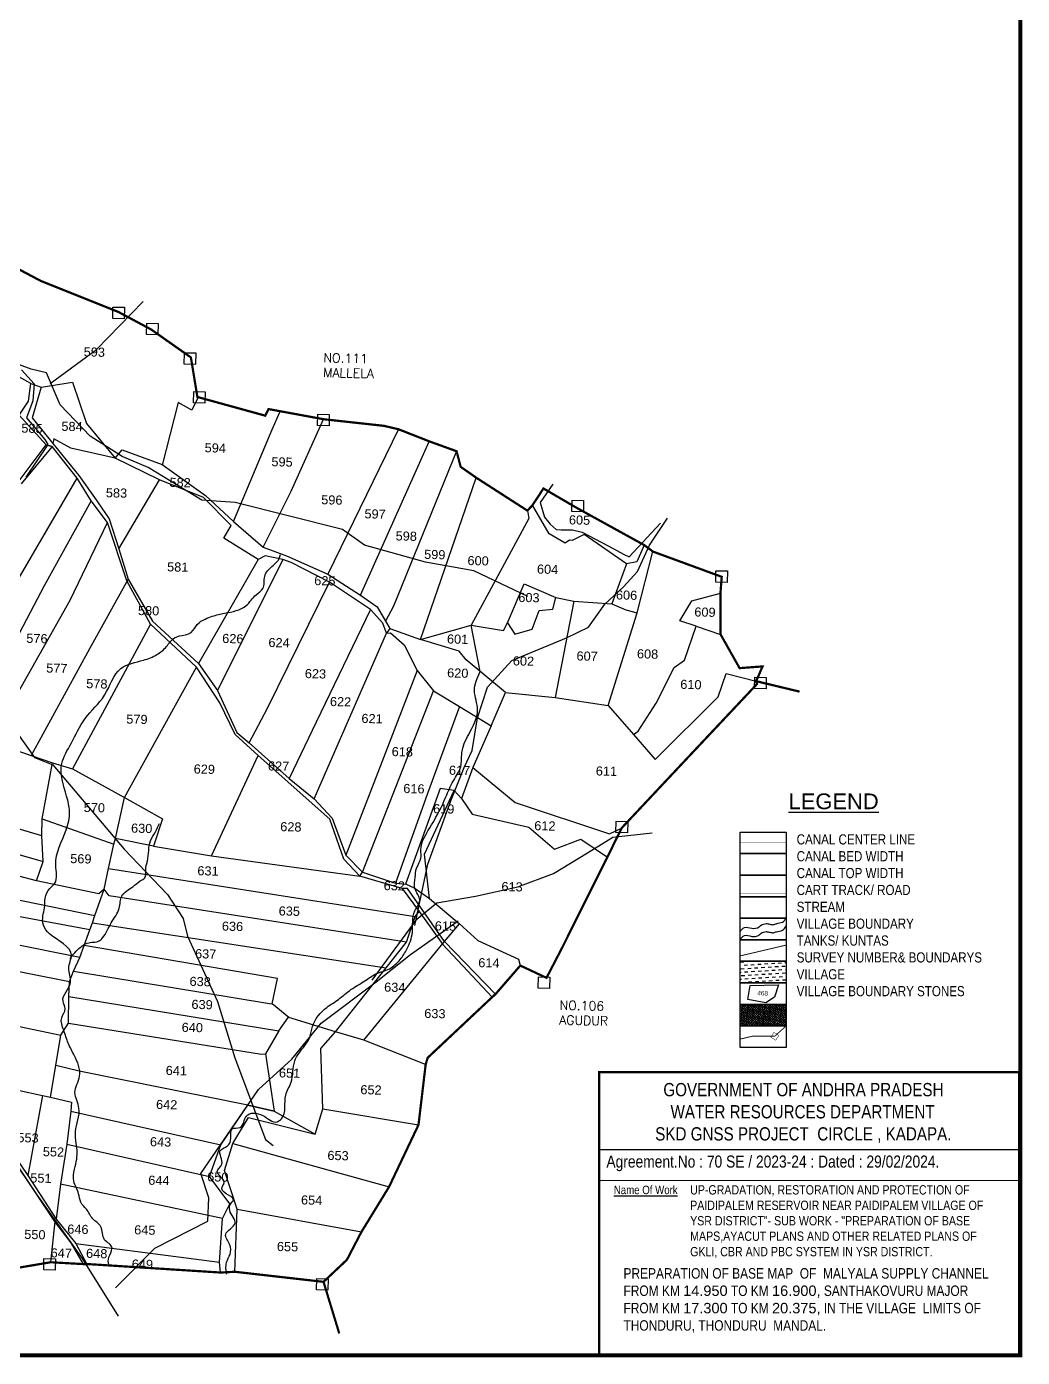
# Model space of a CAD drawing. Header units: inches. Extents: x 204541 to 241319, y 1610159 to 1619241.
# Drawn here: x 207501 to 209737, y 1610477 to 1613464 of the extents above; entities that cross this region are included whole.
import ezdxf
from ezdxf.enums import TextEntityAlignment as Align

# ---------------------------------------------------------------- set-up
doc = ezdxf.new("R2010")
doc.units = ezdxf.units.IN
doc.header["$LTSCALE"] = 15
doc.header["$MEASUREMENT"] = 0
doc.linetypes.add('ACAD_ISO02W100', pattern=[15, 12, -3])
doc.linetypes.add('HIDDEN2', pattern=[0.1875, 0.125, -0.0625])
for name, color, linetype in [('CANAL1', 7, 'Continuous'), ('FRAME 025', 7, 'Continuous'), ('PAPER SIZE', 5, 'Continuous'), ('PLOT', 7, 'Continuous'), ('PLOT NO', 7, 'Continuous'), ('ROAD', 1, 'Continuous'), ('STREAM', 4, 'Continuous'), ('TABLE', 7, 'Continuous'), ('tank', 4, 'Continuous'), ('TEXT', 1, 'Continuous'), ('TITLEBLOCK', 7, 'Continuous'), ('VILLAGE', 7, 'Continuous'), ('VILLAGE BOUNDARY', 5, 'Continuous'), ('VILLAGE BOUNDARY STONES', 1, 'Continuous'), ('VILLAGE BOUNDRY', 5, 'Continuous'), ('VILLAGE STONES', 240, 'Continuous')]:
    doc.layers.add(name, color=color, linetype=linetype)
doc.styles.add('A', font='arial.ttf')
doc.styles.add('ARIALN', font='ARIALN.TTF')
doc.styles.add('section', font='romant.shx', dxfattribs={"height": 2})
doc.styles.get("Standard").update_dxf_attribs({"font": 'arial.ttf'})

msp = doc.modelspace()

# ---------------------------------------------------------------- hatches: boundary and pattern name
at = {"layer": 'tank'}
h = msp.add_hatch(dxfattribs=at)
h.set_pattern_fill('DASH', color=256, scale=61.399378, angle=3.5405, style=0)
h.set_pattern_definition([(3.5405362, (-181654.868, 753765.195), (7.18631109, 8.13423605), [7.67492225, -7.67492225])])
h.paths.add_polyline_path([(209103.2, 1611365.8), (209206.3, 1611365.8), (209206.3, 1611317.5), (209103.2, 1611317.5)])
at = {"layer": 'VILLAGE', "linetype": 'Continuous'}
h = msp.add_hatch(dxfattribs=at)
h.set_pattern_fill('SACNCR', color=256, scale=41.239905, angle=1.5303, style=0)
h.set_pattern_definition([(46.53031993, (-181654.868, 753765.195), (-2.805880153, 2.659860304), []), (46.53031993, (-181652.1353, 753765.268), (-2.805880153, 2.659860304), [0, -3.866241103])])
h.paths.add_polyline_path([(209103.2, 1611269.1), (209206.3, 1611269.1), (209206.3, 1611220.8), (209103.2, 1611220.8)])

# ---------------------------------------------------------------- linework, layer by layer
at = {"layer": 'CANAL1', "color": 1, "linetype": 'HIDDEN2', "ltscale": 100, "const_width": 0.505}
msp.add_lwpolyline([(209103.2, 1611631.7), (209206.3, 1611631.7)], dxfattribs=at)
at = {"layer": 'CANAL1', "color": 5, "ltscale": 100, "const_width": 0.505}
for points in [[(209206.3, 1611590.9), (209103.2, 1611590.9)], [(209206.3, 1611575.8), (209103.2, 1611575.8)]]:
    msp.add_lwpolyline(points, dxfattribs=at)
at = {"layer": 'CANAL1', "color": 1, "ltscale": 100, "const_width": 0.505}
for points in [[(209206.3, 1611552.7), (209103.2, 1611552.7)], [(209206.3, 1611517.3), (209103.2, 1611517.3)]]:
    msp.add_lwpolyline(points, dxfattribs=at)
at = {"layer": 'FRAME 025', "lineweight": -3}
for points, elevation in [([(208789.4, 1610943.3), (209732.6, 1610943.3)], 4.8), ([(208789.4, 1610874), (209731.2, 1610874.7)], 8.3), ([(208789.2, 1610481.8), (209732.2, 1610481.2)], 4.6)]:
    msp.add_lwpolyline(points, dxfattribs=dict(at, elevation=elevation))
at = {"layer": 'PAPER SIZE', "color": 5, "const_width": 5.62, "elevation": 4.6}
msp.add_lwpolyline([(209729.4, 1610481.2), (208786.4, 1610481.2), (208786.4, 1611117), (209729.4, 1611117)], close=True, dxfattribs=at)
at = {"layer": 'PLOT'}
for points in [[(207438.4, 1612384), (207544.8, 1612525), (207484, 1612591.6), (207505.1, 1612623.1), (207510.4, 1612662.6), (207457, 1612692.7)], [(207510.4, 1612662.6), (207533.6, 1612654.5), (207513.3, 1612585.3), (207559.8, 1612527.7), (207618.2, 1612456.1), (207653.5, 1612406.7), (207686.8, 1612358.6), (207707.8, 1612291.6), (207728.9, 1612223.4), (207783.8, 1612129.2), (207887.1, 1612034.3), (207929.4, 1611973.6), (207972.8, 1611879.1), (208000.9, 1611855.8), (208090.6, 1611776.1), (208146.7, 1611730.3), (208186.8, 1611686.7), (208217.7, 1611603.6), (208255.1, 1611565.8), (208329.1, 1611541.2), (208353.2, 1611539), (208371.2, 1611530.3), (208405.4, 1611506.9), (208473.1, 1611449.7), (208514.3, 1611412.2), (208605.4, 1611370.5), (208609.5, 1611356.2)], [(207533.6, 1612654.5), (207604.1, 1612665.3), (207635.4, 1612572.7), (207699.9, 1612494.9), (207715.5, 1612513.4), (207805.2, 1612480.5), (207902.4, 1612411.6), (207965.9, 1612352.7), (208032, 1612295.3), (208084.8, 1612275.7), (208177.3, 1612234.9), (208250.6, 1612187.4), (208288.4, 1612161.6), (208307.2, 1612128.9), (208316.3, 1612112.5), (208309.2, 1612102.4), (208317.7, 1612103.2), (208349.1, 1612076.3), (208378.1, 1612018.8), (208414.8, 1611972.9), (208472.7, 1611937.5), (208543.7, 1611894.1), (208503.2, 1611800.9), (208477.1, 1611731.4), (208460.9, 1611749.3), (208429.9, 1611753.4), (208351.7, 1611539.2)], [(207885.6, 1612630.3), (207872.4, 1612602.6), (207841, 1612619.7), (207805.4, 1612479.4)], [(207965.9, 1612352.7), (208052.1, 1612559.6), (208069.7, 1612598.4)], [(208032, 1612295.3), (208094.7, 1612421.3), (208168, 1612582.4)], [(208309.2, 1612102.4), (208301.1, 1612124.4), (208273.5, 1612155.3), (208181.4, 1612216.4), (208095.2, 1612261.2), (208076.4, 1612267.9), (208036.3, 1612275.6), (208021, 1612267.7), (207943.7, 1612315.1), (207960.3, 1612344.2), (207898.5, 1612407.1), (207799.2, 1612446.2), (207699.9, 1612494.9), (207600.6, 1612517.6), (207562.3, 1612538.1), (207559.8, 1612527.7)], [(208336.3, 1612559.8), (208177.3, 1612234.9)], [(208553.8, 1611292), (208439.1, 1611410.1), (208356.3, 1611529.5), (208344.2, 1611528.9), (208249.5, 1611556.6), (208213, 1611594.7), (208181.6, 1611684.9), (208020.6, 1611827.6), (207969, 1611874.6), (207935.2, 1611946), (207882.5, 1612025.7), (207779, 1612122.8), (207726.1, 1612219.6), (207682.5, 1612350.9), (207646.3, 1612399.5), (207614.3, 1612450.1), (207558.6, 1612521.4), (207544.8, 1612525), (207558.6, 1612521.4), (207489.2, 1612437.4)], [(208250.6, 1612187.4), (208405.1, 1612532.8)], [(208466.4, 1612510.6), (208325.1, 1612163.1), (208307.2, 1612128.9)], [(207307.2, 1611900.8), (207407.6, 1612095.2), (207614.3, 1612450.1), (207614.3, 1612450.1)], [(208385.3, 1612088), (208510.7, 1612451.1)], [(207707.8, 1612291.6), (207799.2, 1612446.2)], [(207646.3, 1612399.5), (207540.3, 1612208.6), (207461, 1612057.2), (207371.2, 1611873.7)], [(208848, 1612258), (208752.8, 1612323.4), (208726, 1612310.5), (208720, 1612311.1), (208710, 1612303.9), (208674.3, 1612325.2), (208637, 1612389.8), (208625.5, 1612377.2), (208628.5, 1612359.9), (208558.7, 1612231.3), (208499.1, 1612119.9)], [(207419.2, 1611858.8), (207598.7, 1612176.6), (207682.5, 1612350.9)], [(208887.6, 1612300), (208870.9, 1612262.5), (208848, 1612258), (208815.2, 1612168)], [(208316.3, 1612112.5), (208385.3, 1612088), (208499.1, 1612119.9), (208571.4, 1612108.5), (208580.8, 1612125.4), (208597, 1612099.9), (208636, 1612111.4), (208652.1, 1612153.3), (208682.7, 1612156), (208689.4, 1612182.6), (208729.4, 1612174), (208815.2, 1612168), (208846.1, 1612154.5), (208872.1, 1612148.2), (208907.2, 1612285.4)], [(208021, 1612267.7), (207887.1, 1612034.3)], [(208076.4, 1612267.9), (207929.4, 1611973.6)], [(207728.9, 1612223.4), (207642.4, 1612067.4), (207511, 1611827.6)], [(208000.9, 1611855.8), (208041.8, 1611933.9), (208181.4, 1612216.4)], [(208580.8, 1612125.4), (208618, 1612212.7), (208689.4, 1612182.6)], [(209004.2, 1612117.9), (208967.3, 1612129.9), (208994.9, 1612175.1), (209058.8, 1612191.8)], [(208273.5, 1612155.3), (208150.9, 1611902.6), (208090.6, 1611776.1)], [(208729.4, 1612174), (208687.5, 1611957.6)], [(207779, 1612122.8), (207603.8, 1611797.5)], [(208519.5, 1612016.1), (208499.1, 1612119.9)], [(208807, 1611940), (208872.1, 1612148.2)], [(208146.7, 1611730.3), (208309.2, 1612102.4)], [(208863.3, 1611874.8), (208874.1, 1611882.6), (208914.6, 1611944.8), (208955.1, 1612025.2), (208978.2, 1612041.9), (209004.2, 1612117.9), (209059.1, 1612099.5)], [(208576.2, 1611968.9), (208487.9, 1612042.4), (208471.9, 1612061.8), (208385.3, 1612088)], [(207555, 1611060.9), (207566.6, 1611131.7), (207577.6, 1611200.3), (207595.5, 1611227.1), (207595.6, 1611286.9), (207597.7, 1611320.6), (207606.7, 1611343.4), (207620.4, 1611374.3), (207630.2, 1611400.9), (207643, 1611436.4), (207649.2, 1611451.8), (207654.2, 1611468.9), (207675.1, 1611527.9), (207684.9, 1611573.8), (207696.6, 1611628.4), (207700.5, 1611641.6), (207720.5, 1611733.7), (207882.5, 1612025.7)], [(208378.1, 1612018.8), (208298.3, 1611813), (208217.7, 1611603.6)], [(208543.7, 1611894.1), (208576.2, 1611968.9), (208687.5, 1611957.6), (208807, 1611940), (208863.3, 1611874.8), (208912.4, 1611818.6), (209053.8, 1611959.3), (209071.4, 1612011.6), (209139, 1611994.5)], [(208249.5, 1611556.6), (208255.1, 1611565.8), (208414.8, 1611972.9)], [(207245, 1611930.2), (207242.5, 1611922.2), (207307.2, 1611900.8), (207371.2, 1611873.7), (207398.5, 1611863.6), (207419.2, 1611858.8), (207511, 1611827.6), (207559.4, 1611811.1), (207603.8, 1611797.5), (207720.5, 1611733.7), (207805.8, 1611685.8), (207786.3, 1611624.3), (207700.5, 1611641.6)], [(208472.7, 1611937.5), (208401.4, 1611742.1), (208329.1, 1611541.2)], [(207916.1, 1611602.4), (208020.6, 1611827.6)], [(207675.1, 1611527.9), (207663.1, 1611517.3), (207523, 1611546.4), (207538.6, 1611589.5), (207535.2, 1611647.4), (207535.7, 1611685.4), (207559.4, 1611811.1)], [(208503.2, 1611800.9), (208598, 1611722.1), (208809.4, 1611651.5), (208837, 1611664.8)], [(207535.2, 1611647.4), (207337.9, 1611705.9), (207147.8, 1611763.3)], [(208405.4, 1611506.9), (208394.4, 1611606.1), (208460.9, 1611749.3)], [(208477.1, 1611731.4), (208501.1, 1611695.7), (208629, 1611666.6), (208686.2, 1611617.1), (208745.7, 1611639.9), (208804.9, 1611599.5)], [(207126.4, 1611708.1), (207538.6, 1611589.5)], [(207535.7, 1611685.4), (207696.6, 1611628.4)], [(207629, 1610686.1), (207601, 1610733.7), (207564.6, 1610781.7), (207500.4, 1610877.9), (207459.1, 1610938), (207422.7, 1610989.8), (207380.3, 1611032.8), (207328.3, 1611096.6), (207326.6, 1611106.7), (207280.1, 1611182.9), (207214.9, 1611274), (207178.8, 1611309.6), (207139.4, 1611410.8), (207128.5, 1611470.2), (207119.3, 1611591.5), (207109.1, 1611653.5), (207099.9, 1611656.7)], [(207105.6, 1611670), (207117.6, 1611654.3), (207128, 1611586.4), (207130.9, 1611531.7), (207135.3, 1611471.8), (207147.8, 1611409.1), (207184.9, 1611312.7), (207224.1, 1611273.9), (207214.9, 1611274), (207224.1, 1611273.9), (207285.1, 1611196.9), (207330.3, 1611116), (207386.9, 1611045.7), (207422, 1611002.9), (207459.6, 1610950.3), (207504.1, 1610884.9), (207567.3, 1610787.3), (207611.7, 1610732.3), (207636.5, 1610686.3)], [(207523, 1611546.4), (207244.9, 1611619.4), (207117.6, 1611654.3)], [(207786.3, 1611624.3), (207916.1, 1611602.4), (208249.5, 1611556.6)], [(207128, 1611586.4), (207393.5, 1611521.4), (207654.2, 1611468.9)], [(207684.9, 1611573.8), (208373.2, 1611466.4)], [(207643, 1611436.4), (207130.9, 1611531.7)], [(208354.3, 1611408.4), (207686.7, 1611512.9), (207675.1, 1611527.9)], [(208344.2, 1611528.9), (208382.4, 1611477.5)], [(207620.4, 1611374.3), (207135.3, 1611471.8)], [(207936.5, 1610667.2), (207934.3, 1610690.8), (207940.8, 1610788.7), (207957.6, 1610821.4), (207911.5, 1610882.5), (207936.9, 1610953.8), (207997.5, 1611042.7), (208057.2, 1611029.6), (208149.2, 1610978.1), (208166.5, 1611034.9), (208161.5, 1611170.3), (208194.3, 1611207.3), (208308.5, 1611351), (208354.3, 1611408.4), (208373.2, 1611466.4), (208382.4, 1611477.5), (208435.7, 1611403.8), (208546.1, 1611285.1)], [(207649.2, 1611451.8), (208308.5, 1611351)], [(208258.4, 1611188.8), (208439.1, 1611410.1), (208473.1, 1611449.7)], [(207147.8, 1611409.1), (207597.7, 1611320.6)], [(208194.3, 1611207.3), (208089.7, 1611239.8), (208052.1, 1611270.2), (208064.4, 1611327.3), (207630.2, 1611400.9)], [(207606.7, 1611343.4), (208046.6, 1611271.3), (208052.1, 1611270.2)], [(207595.6, 1611286.9), (208067, 1611209.9), (208089.3, 1611240.1)], [(207224.1, 1611273.9), (207577.6, 1611200.3)], [(207595.5, 1611227.1), (208028.8, 1611157.6), (208037.2, 1611158.1)], [(208067, 1611209.9), (208037.2, 1611158.1), (208057.2, 1611029.6), (207997.5, 1611042.7), (207619.3, 1611119.1), (207566.6, 1611131.7)], [(208397, 1611134), (208258.4, 1611188.8), (208194.3, 1611207.3)], [(207386.9, 1611045.7), (207394.4, 1611094.6), (207437, 1611085.3), (207482.3, 1611076.4), (207536.6, 1611064.3), (207555, 1611060.9), (207602.2, 1611049.5), (207600.5, 1611029.3), (207591.4, 1610955.1), (207576.8, 1610865.2), (207567.3, 1610787.3)], [(207536.6, 1611064.3), (207504.1, 1610884.9)], [(207600.5, 1611029.3), (207936.9, 1610953.8)], [(207968.6, 1610668.9), (207974.1, 1610809.1), (207945.5, 1610896.4), (207964.4, 1610957.1), (207999.3, 1611015.3), (208149.2, 1610978.1), (208166.5, 1611034.9), (208380.9, 1610998.6)], [(207591.4, 1610955.1), (207911.5, 1610882.5)], [(207964.4, 1610957.1), (208314.7, 1610859.3)], [(207940.8, 1610788.7), (207576.8, 1610865.2)], [(207974.1, 1610809.1), (208252.8, 1610758.4)], [(207564.6, 1610781.7), (207555, 1610690.3)], [(207611.7, 1610732.3), (207934.3, 1610690.8)]]:
    msp.add_lwpolyline(points, dxfattribs=at)
at = {"layer": 'PLOT NO'}
for points in [[(209103.2, 1611655.9), (209206.3, 1611655.9), (209206.3, 1611607.5), (209103.2, 1611607.5)], [(209103.2, 1611607.5), (209206.3, 1611607.5), (209206.3, 1611559.2), (209103.2, 1611559.2)], [(209103.2, 1611559.2), (209206.3, 1611559.2), (209206.3, 1611510.8), (209103.2, 1611510.8)], [(209103.2, 1611510.8), (209206.3, 1611510.8), (209206.3, 1611462.5), (209103.2, 1611462.5)], [(209103.2, 1611462.5), (209206.3, 1611462.5), (209206.3, 1611414.2), (209103.2, 1611414.2)], [(209103.2, 1611414.2), (209206.3, 1611414.2), (209206.3, 1611365.8), (209103.2, 1611365.8)], [(209103.2, 1611365.8), (209206.3, 1611365.8), (209206.3, 1611317.5), (209103.2, 1611317.5)], [(209103.2, 1611317.5), (209206.3, 1611317.5), (209206.3, 1611269.1), (209103.2, 1611269.1)], [(209103.2, 1611269.1), (209206.3, 1611269.1), (209206.3, 1611220.8), (209103.2, 1611220.8)], [(209103.2, 1611220.8), (209206.3, 1611220.8), (209206.3, 1611172.4), (209103.2, 1611172.4)]]:
    msp.add_lwpolyline(points, close=True, dxfattribs=at)
msp.add_lwpolyline([(209120.4, 1611279.9), (209125.7, 1611311.8), (209189.4, 1611313.2), (209180.2, 1611285.3), (209161, 1611272.5), (209120.4, 1611279.9)], dxfattribs=at)
at = {"layer": 'PLOT NO', "color": 4}
for points in [[(209103.2, 1611432.6), (209112.6, 1611441.7), (209129.2, 1611439.8), (209145.4, 1611442.8), (209150.1, 1611446.7), (209161.1, 1611450.4), (209169.7, 1611449), (209178.1, 1611448.1), (209184.5, 1611450.2), (209197.9, 1611453.8), (209206.3, 1611462.5)], [(209103.2, 1611414.5), (209112.6, 1611423.6), (209129.2, 1611421.7), (209145.4, 1611424.7), (209150.1, 1611428.6), (209161.1, 1611432.3), (209169.7, 1611430.9), (209178.1, 1611430), (209184.5, 1611432.1), (209197.9, 1611435.6), (209206.3, 1611444.4)]]:
    msp.add_spline(points, degree=3, dxfattribs=at)
at = {"layer": 'ROAD'}
for points in [[(207553.9, 1612662.3), (207657.8, 1612738.8), (207762.4, 1612847)], [(208626.7, 1612184.7), (208504.8, 1612242.4), (208396.4, 1612261.3), (208259.6, 1612300), (208210.4, 1612334.9), (207969.6, 1612395.5), (207894.7, 1612401.1), (207774.1, 1612474.1), (207715.9, 1612498.6), (207643.8, 1612544.5), (207576.1, 1612614.4), (207546, 1612686.3), (207511.4, 1612695), (207437.8, 1612721.8)], [(207489.9, 1612693), (207517.7, 1612661.6), (207515, 1612624), (207500.6, 1612585.3), (207542.2, 1612536.7), (207548.7, 1612525.7), (207499.1, 1612452.4)], [(206923.8, 1612596.4), (206957.2, 1612576.4), (207033.5, 1612405.6), (207103, 1612285.6), (207184.9, 1612205.8), (207233.5, 1612185.4), (207322, 1612099.7), (207518.9, 1611823.1), (207560, 1611806.7), (207720.2, 1611617.3), (207817.1, 1611515.6), (207852.4, 1611461.8), (207862.1, 1611422.2), (207930, 1611275.9), (207968.4, 1611149), (208037.4, 1610965.5), (208054.5, 1610952.1)], [(208682.6, 1612436.4), (208653.8, 1612395.7), (208663.6, 1612362.8), (208676.7, 1612347.1), (208689.9, 1612335.2), (208701.4, 1612334), (208726.5, 1612334.4), (208748.5, 1612329.1), (208806.5, 1612297.9), (208842.7, 1612278.8), (208854.1, 1612273.7), (208924.2, 1612349)], [(208372.5, 1611445.9), (208401.7, 1611583.8), (208453.2, 1611726.2), (208483.8, 1611800.6), (208501.1, 1611838.7), (208513.4, 1611912.4), (208536.2, 1611981.2), (208590.6, 1612041.1), (208713.1, 1612092.1), (208762.8, 1612115.9), (208799.6, 1612167), (208840.9, 1612206.5), (208872.5, 1612240.4), (208899.9, 1612299.4), (208939.8, 1612360)], [(207707.2, 1610569.5), (207626.8, 1610698.4), (207525, 1610841.5), (207420.5, 1610996.4), (207328.7, 1611107.5), (207229, 1611262.8), (207181.4, 1611313.1), (207141, 1611416.1), (207129.9, 1611502.4), (207119.7, 1611615.5), (207109.1, 1611661.2), (207101.5, 1611671.6)], [(208277.2, 1611323.1), (208377.6, 1611461.2), (208421.8, 1611496.7), (208508.8, 1611512), (208603.7, 1611532.9), (208684.3, 1611562.7), (208760.5, 1611609.1), (208817.1, 1611644.3), (208905.9, 1611653.8)], [(207700.4, 1610633.2), (207789.1, 1610721.6), (207908, 1610782.3), (207910.2, 1610835.2), (207892.2, 1610889.5), (208021.8, 1611077.9), (208096.7, 1611146), (208162.2, 1611227.2), (208285.6, 1611319.5), (208363.1, 1611381.2), (208469.9, 1611456.7)]]:
    msp.add_lwpolyline(points, dxfattribs=at)
at = {"layer": 'STREAM'}
for points in [[(207686.6, 1610681), (207684.7, 1610696.9), (207692, 1610716.3), (207692.8, 1610722.7), (207676.3, 1610740.7), (207667.6, 1610770.1), (207649.5, 1610788), (207635.3, 1610809.5), (207622.7, 1610824.8), (207617.9, 1610844.2), (207607.1, 1610871.9), (207608.8, 1610899.4), (207613.5, 1610921.7), (207614.5, 1610941.9), (207612.7, 1610957), (207610.8, 1610983.5), (207618.7, 1611036.3), (207609.7, 1611071.3), (207619.9, 1611107.8), (207608, 1611154.8), (207594.6, 1611182.1), (207584.4, 1611210.9), (207579.8, 1611239.1), (207587.6, 1611259.1), (207582.8, 1611276.4), (207599.7, 1611318.4), (207595.8, 1611350.7), (207601.7, 1611379.2), (207552.4, 1611427.6), (207538.8, 1611447.1), (207537.7, 1611467.9), (207541.3, 1611486), (207542.8, 1611507.8), (207553.2, 1611529.4), (207564.4, 1611541), (207566.5, 1611581.5), (207589.9, 1611660.7), (207597.5, 1611702.1), (207590.9, 1611736.3), (207580.1, 1611809.7), (207601.1, 1611854.9), (207632.3, 1611910.6), (207676, 1611963.1), (207712.4, 1612022.9), (207763.5, 1612041.7), (207793.7, 1612054.3), (207814.9, 1612072), (207832.8, 1612091.6), (207857.1, 1612098.5), (207870.5, 1612104), (207884.3, 1612121.9), (207902, 1612134), (207918, 1612140.2), (207945.5, 1612147.1), (207994.2, 1612164.2), (208016.4, 1612188.6), (208031.6, 1612202.4), (208035.6, 1612229.7), (208054.5, 1612254.2), (208068.1, 1612269.7), (208070.9, 1612279.1)], [(207949.5, 1610663.8), (207950.2, 1610690.6), (207957.8, 1610708), (207956.8, 1610730.7), (207948, 1610753.1), (207969.2, 1610777.9), (207957, 1610806.5), (207961.5, 1610825), (207964.7, 1610828.3), (207939.5, 1610855.2), (207944.5, 1610869.5), (207929.1, 1610894.1), (207939.3, 1610910.4), (207935.8, 1610940.4), (207952.1, 1610951.3), (207959.7, 1610969.2), (207962.8, 1610989.8), (207980.4, 1610993), (207994.4, 1611018.4), (208031.1, 1611019.6), (208063.3, 1611005.5), (208073.3, 1611012.5), (208082.9, 1611065.6), (208094.9, 1611094.2), (208103.2, 1611142), (208125.7, 1611176.5), (208137, 1611195.3), (208142.8, 1611219.2), (208175.2, 1611262.3), (208201, 1611280.2), (208229.3, 1611302.3), (208260.8, 1611322.2), (208285.4, 1611337.6), (208316.1, 1611349.2), (208339.8, 1611369.8), (208354.8, 1611392.7), (208367.1, 1611430.9), (208372.8, 1611478.7), (208383.7, 1611502.7), (208373, 1611529.3), (208373.5, 1611554), (208376.6, 1611574.5), (208386.4, 1611597.5), (208386.3, 1611615.1), (208410.4, 1611672), (208442.3, 1611734.7), (208459.2, 1611770.9), (208475.9, 1611803), (208478.2, 1611832.9), (208493.6, 1611875.1), (208513.5, 1611930.3), (208506.7, 1611973.3), (208519.5, 1612016.1)], [(207598.4, 1611371.9), (207621.4, 1611397.1), (207637.4, 1611406.7), (207664.1, 1611411.9), (207671.8, 1611418.4), (207690.8, 1611452), (207709.1, 1611484.8), (207714.7, 1611512.1), (207739.3, 1611533.1), (207756.2, 1611546), (207766.4, 1611553.3), (207768.4, 1611569.8), (207772.2, 1611590.5), (207775.3, 1611614.5), (207779.1, 1611636), (207790.4, 1611656.5), (207799.1, 1611675.4)]]:
    msp.add_spline(points, degree=3, dxfattribs=at)
at = {"layer": 'VILLAGE BOUNDARY', "const_width": 5}
msp.add_lwpolyline([(207396.8, 1612964.9), (207533.1, 1612892.8), (207707, 1612823.3), (207780.8, 1612783.8), (207869.9, 1612721.1), (207884.5, 1612632.4), (208036.9, 1612590.4), (208044.3, 1612605.2), (208168, 1612582.4), (208303.3, 1612567.6), (208336.3, 1612559.8), (208405.1, 1612532.8), (208466.4, 1612510.6), (208475.6, 1612475.6), (208510.7, 1612451.1), (208625.5, 1612377.2), (208637, 1612389.8), (208661.5, 1612427), (208734.9, 1612384.2), (208887.6, 1612300), (208907.2, 1612285.4), (209061.7, 1612228.7), (209058.8, 1612191.8), (209059.1, 1612099.5), (209101.8, 1612023.8), (209153.4, 1612027.6), (209139, 1611994.5), (209236.5, 1611971), (209139, 1611994.5), (209140.9, 1611988.1), (208957.8, 1611793.5), (208837, 1611664.8), (208804.9, 1611599.5), (208704.5, 1611398.4), (208668.3, 1611328.6), (208609.5, 1611356.2), (208553.8, 1611292), (208546.1, 1611285.1), (208401.5, 1611149.2), (208397, 1611134), (208380.9, 1610998.6), (208314.7, 1610859.3), (208252.8, 1610758.4), (208220.1, 1610695.7), (208167.7, 1610646.3), (208203, 1610530.5), (208167.7, 1610646.3), (207968.6, 1610668.9), (207936.5, 1610667.2), (207636.5, 1610686.3), (207629, 1610686.1), (207555, 1610690.3), (207471, 1610676)], dxfattribs=at)
at = {"layer": 'VILLAGE BOUNDARY STONES'}
for points in [[(207695, 1612834.2), (207720.6, 1612833.6), (207720, 1612808), (207694.4, 1612808.6)], [(207771, 1612798.2), (207796.6, 1612797.6), (207796, 1612772), (207770.4, 1612772.6)], [(207855.4, 1612731.7), (207881, 1612731.1), (207880.4, 1612705.4), (207854.8, 1612706)], [(207876.2, 1612644.5), (207901.8, 1612643.9), (207901.2, 1612618.3), (207875.6, 1612618.9)], [(208155, 1612593.9), (208180.6, 1612593.3), (208180, 1612567.7), (208154.4, 1612568.3)], [(208726, 1612400.8), (208751.6, 1612400.2), (208751, 1612374.5), (208725.4, 1612375.1)], [(209048.8, 1612242.5), (209074.4, 1612241.9), (209073.8, 1612216.3), (209048.2, 1612216.9)], [(209136, 1612003.3), (209161.7, 1612002.7), (209161.1, 1611977.1), (209135.4, 1611977.7)], [(208824.9, 1611680.5), (208850.6, 1611679.9), (208850, 1611654.3), (208824.3, 1611654.9)], [(208650.2, 1611331), (208675.8, 1611330.4), (208675.2, 1611304.8), (208649.6, 1611305.3)], [(207540.1, 1610698.7), (207565.7, 1610698.1), (207565.1, 1610672.5), (207539.5, 1610673.1)], [(208152.4, 1610654), (208178.1, 1610653.4), (208177.5, 1610627.7), (208151.8, 1610628.3)]]:
    msp.add_lwpolyline(points, close=True, dxfattribs=at)
at = {"layer": 'VILLAGE BOUNDRY', "const_width": 9}
msp.add_lwpolyline([(204545.7, 1618728.4), (209732.2, 1618728.4), (209732.2, 1610481.2), (204545.7, 1610481.2)], close=True, dxfattribs=at)
at = {"layer": 'VILLAGE BOUNDRY', "linetype": 'ACAD_ISO02W100', "ltscale": 2, "const_width": 2.02}
for points in [[(209103.2, 1611377.9), (209206.3, 1611402.1)], [(209103.2, 1611191.2), (209131.7, 1611197.9), (209181, 1611197.9), (209206.3, 1611220.8)]]:
    msp.add_lwpolyline(points, dxfattribs=at)
at = {"layer": 'VILLAGE STONES', "const_width": 1.03}
msp.add_lwpolyline([(209172, 1611195.5), (209179, 1611206.3), (209189.8, 1611199.3), (209182.8, 1611188.5)], close=True, dxfattribs=at)

# ---------------------------------------------------------------- texts
at = {"layer": 'PLOT NO'}
for s, height, rotation, p in [('593', 20.48, 358.6654, (207653.1, 1612733.2)), ('585', 20.48, 358.6654, (207513.2, 1612562.1)), ('584', 20.48, 358.6654, (207603.1, 1612566.2)), ('594', 20.48, 358.6654, (207924.7, 1612518)), ('595', 20.48, 358.6654, (208074.6, 1612486.6)), ('582', 20.48, 358.6654, (207845.7, 1612440.3)), ('583', 20.48, 358.6654, (207702.9, 1612417)), ('596', 20.48, 358.6654, (208186.4, 1612401.3)), ('597', 20.48, 358.6654, (208283.5, 1612369.7)), ('598', 20.48, 358.6654, (208353.5, 1612320.1)), ('599', 20.48, 358.6654, (208417.5, 1612278.7)), ('581', 20.48, 358.6654, (207840.4, 1612250.7)), ('625', 20.48, 358.6654, (208170.7, 1612219.9)), ('580', 20.48, 358.6654, (207775, 1612152.7)), ('576', 20.48, 358.6654, (207524.3, 1612090.3)), ('626', 20.48, 358.6654, (207964.1, 1612090)), ('624', 20.48, 358.6654, (208067.9, 1612080.9)), ('577', 20.48, 358.6654, (207569, 1612023.5)), ('623', 20.48, 358.6654, (208149.6, 1612011.2)), ('620', 20.48, 358.6654, (208469.1, 1612012.8)), ('578', 20.48, 358.6654, (207658.8, 1611988.6)), ('622', 20.48, 358.6654, (208206, 1611948.4)), ('579', 20.48, 358.6654, (207748.8, 1611909)), ('621', 20.48, 358.6654, (208276.7, 1611910.5)), ('618', 20.48, 358.6654, (208344.6, 1611836.1)), ('629', 20.48, 358.6654, (207900.1, 1611797)), ('627', 20.48, 358.6654, (208066.8, 1611803.9)), ('617', 20.48, 358.6654, (208473.1, 1611794.3)), ('616', 20.48, 358.6654, (208370.7, 1611753.2)), ('570', 20.48, 358.6654, (207653.1, 1611710.7)), ('619', 20.48, 358.6654, (208437.6, 1611707.8)), ('630', 20.48, 358.6654, (207759.5, 1611664.3)), ('628', 20.48, 358.6654, (208094.4, 1611667.6)), ('612', 20.48, 358.6654, (208664.7, 1611669.8)), ('569', 20.48, 358.6654, (207622.9, 1611595.9)), ('631', 20.48, 358.6654, (207908.4, 1611568.6)), ('632', 20.48, 358.6654, (208326.6, 1611535.3)), ('613', 20.48, 358.6654, (208591, 1611533.2)), ('635', 20.48, 358.6654, (208090.9, 1611478.4)), ('636', 20.48, 358.6654, (207963.4, 1611444.3)), ('615', 20.48, 358.6654, (208441.4, 1611445)), ('637', 20.48, 358.6654, (207903.2, 1611382.4)), ('614', 20.48, 358.6654, (208539, 1611362.3)), ('638', 20.48, 358.6654, (207890.8, 1611320.3)), ('634', 20.48, 358.6654, (208327.7, 1611307.4)), ('468', 10.11, 358.6877, (209153.7, 1611294.2)), ('639', 20.48, 358.6654, (207895.1, 1611268.7)), ('633', 20.48, 358.6654, (208417.7, 1611248.4)), ('640', 20.48, 358.6654, (207873.1, 1611217.2)), ('641', 20.48, 358.6654, (207837.3, 1611120.4)), ('651', 20.48, 358.6654, (208091.5, 1611114.9)), ('652', 20.48, 358.6654, (208274.3, 1611077.2)), ('642', 20.48, 358.6654, (207815.6, 1611044.1)), ('553', 20.48, 358.6654, (207504.3, 1610969.5)), ('643', 20.48, 358.6654, (207801.9, 1610960.3)), ('552', 20.48, 358.6654, (207561.4, 1610938)), ('653', 20.48, 358.6654, (208200.3, 1610929.7)), ('551', 20.48, 358.6654, (207533.3, 1610879.1)), ('644', 20.48, 358.6654, (207798.1, 1610874)), ('650', 20.48, 358.6654, (207930.4, 1610881.7)), ('654', 20.48, 358.6654, (208141, 1610829.8)), ('646', 20.48, 358.6654, (207616.3, 1610764.3)), ('550', 20.48, 358.6654, (207519.7, 1610752.4)), ('645', 20.48, 358.6654, (207766.5, 1610762.6)), ('647', 20.48, 358.6654, (207578.9, 1610710.9)), ('648', 20.48, 358.6654, (207658.5, 1610709.9)), ('655', 20.48, 358.6654, (208086.9, 1610725.3)), ('649', 20.48, 358.6654, (207761.1, 1610685.8))]:
    msp.add_text(s, height=height, rotation=rotation, dxfattribs=at).set_placement(p, align=Align.MIDDLE_CENTER)
for s, p in [('605', (208718.4, 1612346.5)), ('600', (208490.7, 1612255.2)), ('604', (208646.7, 1612236)), ('603', (208604.8, 1612172.4)), ('606', (208824, 1612178)), ('609', (209000, 1612139.8)), ('601', (208444.6, 1612079.2)), ('607', (208735.5, 1612041)), ('608', (208871.2, 1612045.9)), ('602', (208592.5, 1612030)), ('610', (208968.4, 1611977.3)), ('611', (208778.8, 1611782.9))]:
    msp.add_text(s, height=20.48, rotation=358.6654, dxfattribs=at).set_placement(p)
at = {"layer": 'TABLE', "extrusion": (0.000201441, 0.004807, 0.999988), "style": 'A'}
msp.add_text('%%ULEGEND', height=35.23, rotation=359.9999, dxfattribs=at).set_placement((209312.9, 1611706, 7789.4), align=Align.MIDDLE)
at = {"layer": 'TEXT', "style": 'section'}
for s, p in [('NO.111', (208167.2, 1612710.4)), ('MALLELA', (208166.5, 1612677.3)), ('NO.106', (208697.5, 1611257.2)), ('AGUDUR', (208696.7, 1611224))]:
    msp.add_text(s, height=20.48, rotation=358.6654, dxfattribs=at).set_placement(p)
at = {"layer": 'TITLEBLOCK', "extrusion": (0.000201441, 0.004807, 0.999988), "style": 'ARIALN'}
msp.add_text('%%UName Of Work', height=18.913, rotation=359.9999, dxfattribs=at).set_placement((208819.5, 1610824.3, 7790.9))
at = {"layer": 'TITLEBLOCK', "extrusion": (0.000201441, 0.004807, 0.999988), "attachment_point": 1, "text_direction": (1, -1e-06, -0.000201), "style": 'ARIALN'}
for s, insert, char_height, width in [('CANAL CENTER LINE \\PCANAL BED WIDTH {\\H1.52882x; }\\PCANAL TOP WIDTH {\\H1.35255x; }\\PCART TRACK/ ROAD{\\H1.4113x; }\\PSTREAM {\\H1.39172x; }\\PVILLAGE BOUNDARY{\\H1.39825x; }\\PTANKS/ KUNTAS{\\H1.39607x; }\\PSURVEY NUMBER& BOUNDARYS{\\H1.3968x; }\\PVILLAGE{\\H1.39655x; }\\PVILLAGE BOUNDARY STONES{\\H1.39664x; }', (209230, 1611650.8), 22.706, 476.056), ('\\pi34.18019;GOVERNMENT OF ANDHRA PRADESH  \\P\\pi50.37781;WATER RESOURCES DEPARTMENT      \\P\\pi15.97184;SKD GNSS PROJECT  CIRCLE , KADAPA.', (208896.4, 1611092.6, 0.3), 29.775, 692.705), ('Agreement.No : 70 SE / 2023-24 : Dated : 29/02/2024.', (208802.8, 1610929.8, 3.3), 27.045, 872.986), ('UP-GRADATION, RESTORATION AND PROTECTION OF PAIDIPALEM RESERVOIR NEAR PAIDIPALEM VILLAGE OF YSR DISTRICT"- SUB WORK - "PREPARATION OF BASE MAPS,AYACUT PLANS AND OTHER RELATED PLANS OF GKLI, CBR AND PBC SYSTEM IN YSR DISTRICT.', (208990.8, 1610863.2, 3.9), 20.804, 671.528), ('PREPARATION OF BASE MAP  OF  {\\C1;MALYALA SUPPLY CHANNEL \\C0;FROM\\C1; \\C0;KM \\fArial|b0|i0|c0|p34;14.950\\fArial Narrow|b0|i0|c0|p34; TO KM \\fArial|b0|i0|c0|p34;16.900,\\fArial Narrow|b0|i0|c0|p34;\\C1; SANTHAKOVURU MAJOR  \\C0;FROM\\C1; \\C0;KM \\fArial|b0|i0|c0|p34;17.300\\fArial Narrow|b0|i0|c0|p34; TO KM \\fArial|b0|i0|c0|p34;20.375,} IN THE VILLAGE  LIMITS OF {\\C1;THONDURU, THONDURU } MANDAL.', (208841.2, 1610677, 1.6), 23.3744, 825.591)]:
    msp.add_mtext(s, dxfattribs=dict(at, insert=insert, char_height=char_height, width=width))

doc.saveas('drawing.dxf')
